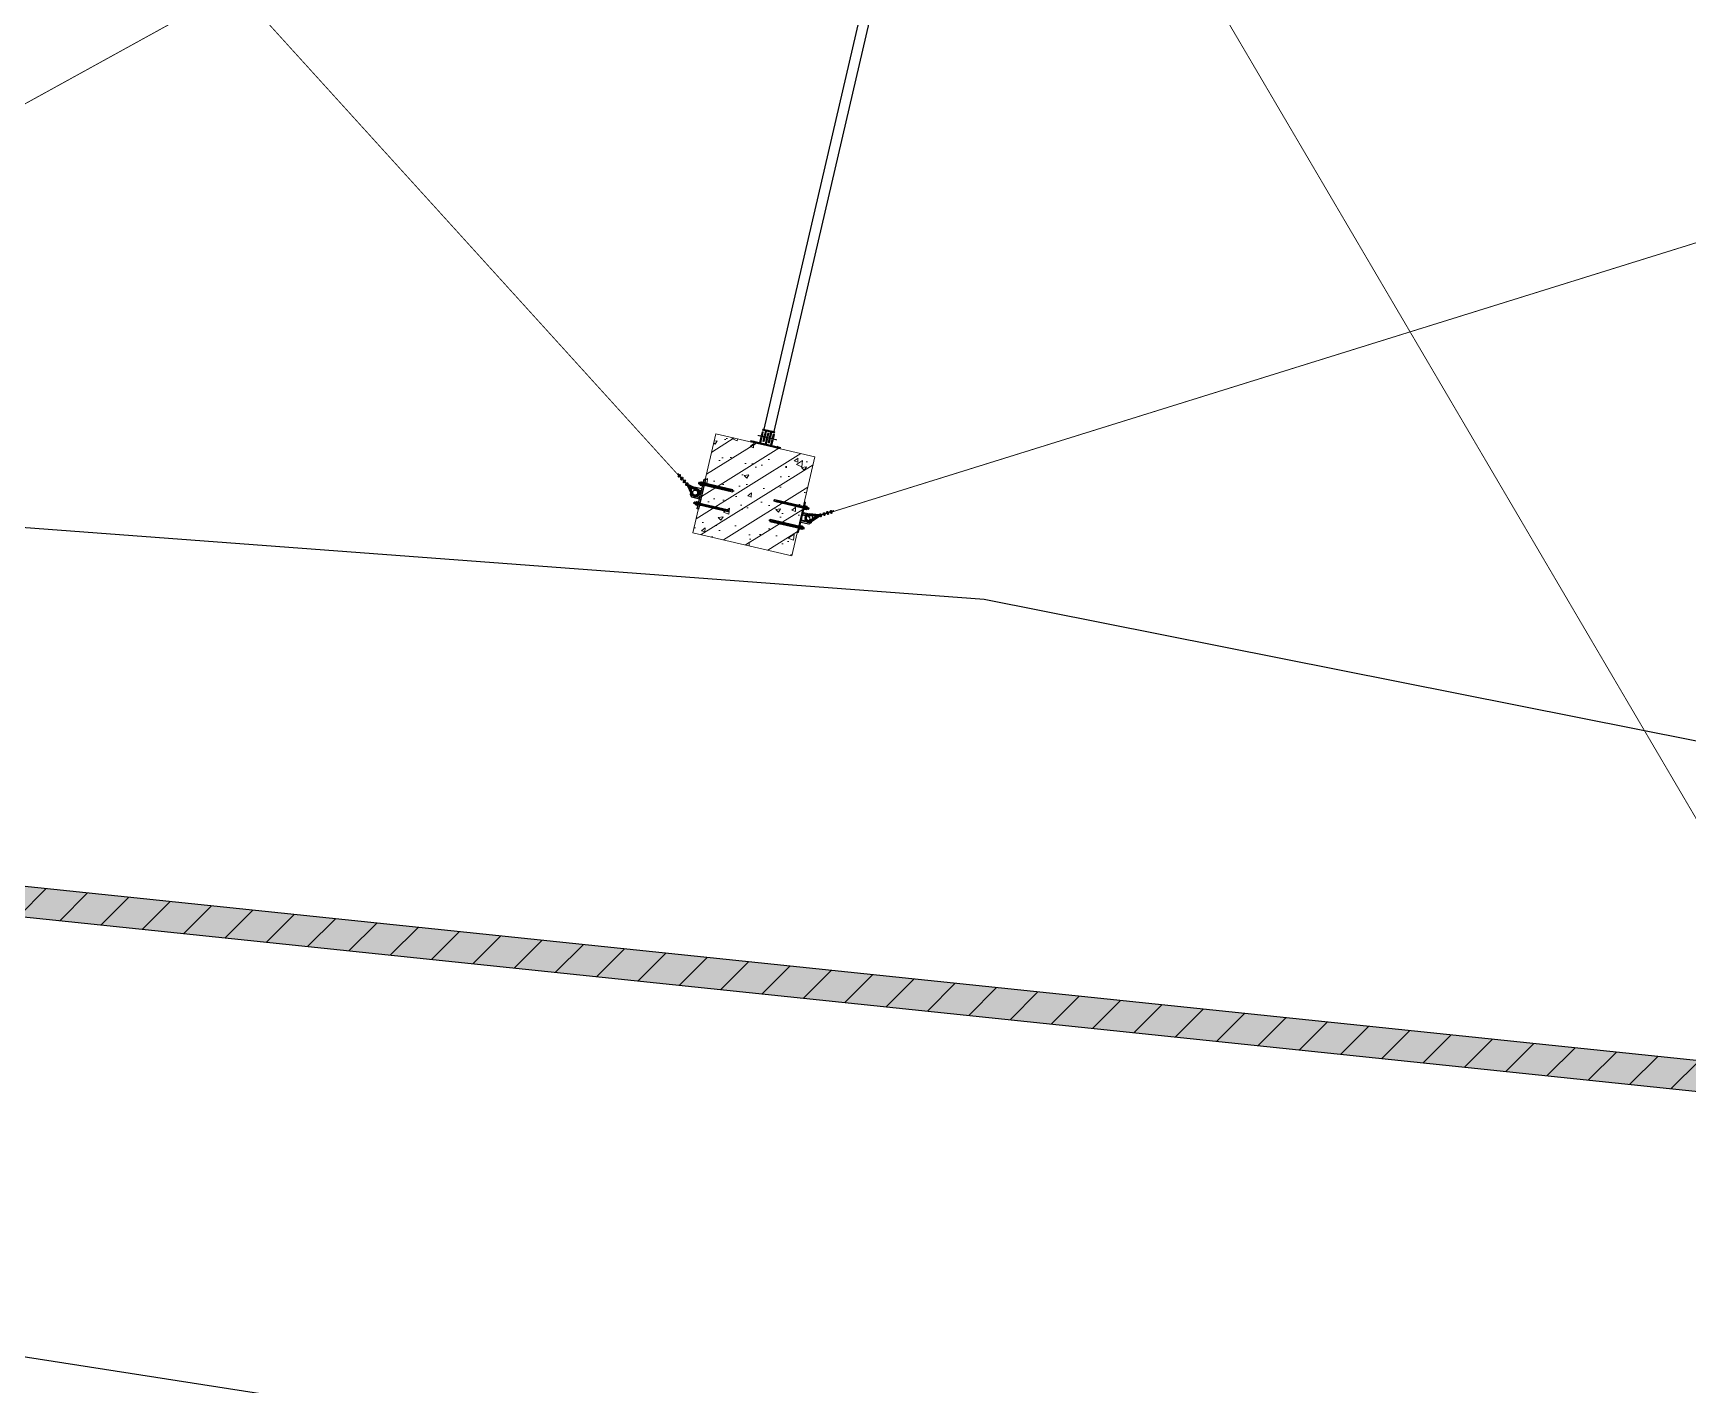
# Model space of a CAD drawing. Header units: millimetres. Extents: x 11827 to 862553, y 15071 to 134256.
# Drawn here: x 564925 to 581211, y 63562 to 76865 of the extents above; entities that cross this region are included whole.
import ezdxf

# ---------------------------------------------------------------- set-up
doc = ezdxf.new("R2010")
doc.units = ezdxf.units.MM
for name, pattern in [('CENTER', [2, 1.25, -0.25, 0.25, -0.25]), ('DASHDOT2', [12.7, 6.35, -3.175, 0, -3.175]), ('DASHED2', [9.525, 6.35, -3.175])]:
    doc.linetypes.add(name, pattern=pattern)
for name, color, linetype in [('BS-Annectent', 115, 'Continuous'), ('HR-dimension', 9, 'Continuous'), ('STEEL', 34, 'Continuous')]:
    doc.layers.add(name, color=color, linetype=linetype)
doc.layers.add('文字标注', color=220, linetype='Continuous', lineweight=18)
doc.layers.add('结构', color=52, linetype='Continuous', lineweight=18)
pattern_1 = [(322.3042363, (-182477.9547, -50528.7565), (6.337899573, -0.8851938), [7.9375, -1.5875, 0, -1.5875])]
pattern_2 = [(322.3042363, (-55311.4466, 178520.0052), (6.337899573, -0.8851938), [7.9375, -1.5875, 0, -1.5875])]

# ---------------------------------------------------------------- blocks, each defined once
blk = doc.blocks.new('thwerg')
at = {"linetype": 'Continuous'}
h = blk.add_hatch(dxfattribs=at)
h.set_pattern_fill('AR-CONC', color=252, scale=5)
h.paths.add_polyline_path([(125890, -32795), (125541, -30956), (144375, -29749), (144792, -28301), (167849, -30703), (167718, -32134), (177330, -33007), (175981, -40288), (177064, -40496), (176008, -49398), (176306, -49434), (177395, -40254), (176330, -40050), (177685, -32738), (168044, -31863), (168175, -30435), (144574, -27977), (144145, -29463), (125184, -30678), (125563, -32683), (121810, -36014), (115445, -36787), (117010, -48533), (117307, -48493), (115782, -37048), (121939, -36301)])
h = blk.add_hatch(dxfattribs=at)
h.set_pattern_fill('ANSI31', color=252, scale=100)
h.paths.add_polyline_path([(144375, -29749), (144792, -28301), (167849, -30703), (167718, -32134), (177330, -33007), (175981, -40288), (177064, -40496), (176008, -49398), (176306, -49434), (177395, -40254), (176330, -40050), (177685, -32738), (168044, -31863), (168175, -30435), (144574, -27977), (144145, -29463), (125184, -30678), (125563, -32683), (121810, -36014), (115445, -36787), (117010, -48533), (117307, -48493), (115782, -37048), (121939, -36301), (125890, -32795), (125541, -30956)])
at = {"color": 252, "linetype": 'Continuous', "flags": 128}
for points, elevation in [([(106933, -30769), (107635, -30369), (114725, -28078), (119240, -25868), (122867, -24992), (126369, -24863), (131244, -25695), (140044, -24946), (146723, -24787), (160192, -25793), (172447, -28232), (182746, -30446)], -32017), ([(144792, -28301), (167849, -30703), (167718, -32134), (177330, -33007), (175981, -40288), (177064, -40496), (176008, -49398), (176306, -49434), (177395, -40254), (176330, -40050), (177685, -32738), (168044, -31863), (168175, -30435), (144574, -27977)], -2496)]:
    blk.add_lwpolyline(points, dxfattribs=dict(at, elevation=elevation))
blk.add_lwpolyline([(141861, -33967), (141860, -37038), (146732, -37038), (146732, -32622), (157554, -34310), (157440, -36052), (162121, -36914), (166389, -33855), (172143, -34842), (171563, -38202)], dxfattribs=at)
blk = doc.blocks.new('*U1430')
at = {"layer": '结构'}
h = blk.add_hatch(dxfattribs=at)
h.set_pattern_fill('ANSI36', color=252, angle=-82.6958)
h.set_pattern_definition(pattern_1)
h.paths.add_polyline_path([(-129, 51), (-150, 49), (-148, 37), (-127, 39)])
h.paths.add_polyline_path([(109, 82), (-111, 54), (-109, 42), (111, 70)])
h.paths.add_polyline_path([(148, 87), (127, 84), (129, 72), (150, 75)])
h.paths.add_polyline_path([(62, 64), (50, 62), (56, 15), (68, 17)])
h.paths.add_polyline_path([(73, -19), (61, -20), (64, -47), (76, -45)])
h.paths.add_polyline_path([(7, 56), (-5, 55), (1, 8), (13, 10)])
h.paths.add_polyline_path([(17, -26), (5, -27), (9, -54), (21, -53)])
h.paths.add_polyline_path([(-49, 49), (-61, 48), (-55, 1), (-43, 3)])
h.paths.add_polyline_path([(-38, -33), (-50, -34), (-47, -61), (-35, -60)])
h = blk.add_hatch(dxfattribs=at)
h.set_pattern_fill('ANSI36', color=252, angle=-82.6958)
h.set_pattern_definition(pattern_2)
h.paths.add_polyline_path([(39, 13), (36, 40), (24, 39), (27, 12)])
h.paths.add_polyline_path([(49, -64), (44, -22), (32, -24), (37, -66)])
h.paths.add_polyline_path([(77, -73), (76, -61), (-43, -76), (-42, -88)])
h.paths.add_polyline_path([(-5, -71), (-10, -29), (-22, -31), (-16, -72)])
h.paths.add_polyline_path([(-14, 6), (-18, 33), (-30, 32), (-26, 5)])
at = {"layer": '文字标注', "color": 1, "linetype": 'CENTER', "ltscale": 2}
for points in [[(-129, 51), (-111, 54), (-109, 42), (-127, 39)], [(-38, -33), (-50, -34), (-55, 1), (-43, 3)], [(-10, -29), (-22, -31), (-26, 5), (-14, 6)], [(17, -26), (5, -27), (1, 8), (13, 10)], [(44, -22), (32, -24), (27, 12), (39, 13)], [(61, -20), (73, -19), (68, 17), (56, 15)], [(127, 84), (109, 82), (111, 70), (129, 72)]]:
    blk.add_lwpolyline(points, close=True, dxfattribs=at)
for points in [[(-118, 36), (-119, 47), (-120, 57)], [(106, 4), (-84, -21)], [(120, 66), (119, 78), (118, 88)], [(74, 0), (-56, -17)]]:
    blk.add_lwpolyline(points, dxfattribs=at)
at = {"layer": '结构'}
for points in [[(-150, 49), (148, 87), (150, 75), (-148, 37), (-150, 49)], [(-49, 49), (-35, -60), (-47, -61), (-61, 48), (-49, 49)], [(-18, 33), (-5, -71), (-16, -72), (-30, 32), (-18, 33)], [(7, 56), (21, -53), (9, -54), (-5, 55), (7, 56)], [(36, 40), (49, -64), (37, -66), (24, 39), (36, 40)], [(50, 62), (64, -47), (76, -45), (62, 64), (50, 62)]]:
    blk.add_lwpolyline(points, dxfattribs=at)
blk.add_lwpolyline([(-43, -76), (76, -61), (77, -73), (-42, -88)], close=True, dxfattribs=at)
blk = doc.blocks.new('*U1431')
at = {"color": 0, "linetype": 'ByBlock', "lineweight": -2, "transparency": 16777216}
blk.add_blockref('*U1430', (0, 0), dxfattribs=at)
blk = doc.blocks.new('*U1432')
at = {"layer": '结构'}
h = blk.add_hatch(dxfattribs=at)
h.set_pattern_fill('ANSI36', color=252, angle=-82.6958)
h.set_pattern_definition(pattern_1)
h.paths.add_polyline_path([(-129, 51), (-150, 49), (-148, 37), (-127, 39)])
h.paths.add_polyline_path([(109, 82), (-111, 54), (-109, 42), (111, 70)])
h.paths.add_polyline_path([(148, 87), (127, 84), (129, 72), (150, 75)])
h.paths.add_polyline_path([(62, 64), (50, 62), (56, 15), (68, 17)])
h.paths.add_polyline_path([(73, -19), (61, -20), (64, -47), (76, -45)])
h.paths.add_polyline_path([(7, 56), (-5, 55), (1, 8), (13, 10)])
h.paths.add_polyline_path([(17, -26), (5, -27), (9, -54), (21, -53)])
h.paths.add_polyline_path([(-49, 49), (-61, 48), (-55, 1), (-43, 3)])
h.paths.add_polyline_path([(-38, -33), (-50, -34), (-47, -61), (-35, -60)])
h = blk.add_hatch(dxfattribs=at)
h.set_pattern_fill('ANSI36', color=252, angle=-82.6958)
h.set_pattern_definition(pattern_2)
h.paths.add_polyline_path([(39, 13), (36, 40), (24, 39), (27, 12)])
h.paths.add_polyline_path([(49, -64), (44, -22), (32, -24), (37, -66)])
h.paths.add_polyline_path([(77, -73), (76, -61), (-43, -76), (-42, -88)])
h.paths.add_polyline_path([(-5, -71), (-10, -29), (-22, -31), (-16, -72)])
h.paths.add_polyline_path([(-14, 6), (-18, 33), (-30, 32), (-26, 5)])
at = {"layer": '文字标注', "color": 1, "linetype": 'CENTER', "ltscale": 2}
for points in [[(-129, 51), (-111, 54), (-109, 42), (-127, 39)], [(-38, -33), (-50, -34), (-55, 1), (-43, 3)], [(-10, -29), (-22, -31), (-26, 5), (-14, 6)], [(17, -26), (5, -27), (1, 8), (13, 10)], [(44, -22), (32, -24), (27, 12), (39, 13)], [(61, -20), (73, -19), (68, 17), (56, 15)], [(127, 84), (109, 82), (111, 70), (129, 72)]]:
    blk.add_lwpolyline(points, close=True, dxfattribs=at)
for points in [[(-118, 36), (-119, 47), (-120, 57)], [(106, 4), (-84, -21)], [(120, 66), (119, 78), (118, 88)], [(74, 0), (-56, -17)]]:
    blk.add_lwpolyline(points, dxfattribs=at)
at = {"layer": '结构'}
for points in [[(-150, 49), (148, 87), (150, 75), (-148, 37), (-150, 49)], [(-49, 49), (-35, -60), (-47, -61), (-61, 48), (-49, 49)], [(-18, 33), (-5, -71), (-16, -72), (-30, 32), (-18, 33)], [(7, 56), (21, -53), (9, -54), (-5, 55), (7, 56)], [(36, 40), (49, -64), (37, -66), (24, 39), (36, 40)], [(50, 62), (64, -47), (76, -45), (62, 64), (50, 62)]]:
    blk.add_lwpolyline(points, dxfattribs=at)
blk.add_lwpolyline([(-43, -76), (76, -61), (77, -73), (-42, -88)], close=True, dxfattribs=at)
blk = doc.blocks.new('*U1429')
at = {"color": 0, "linetype": 'ByBlock', "lineweight": -2, "transparency": 16777216}
blk.add_blockref('*U1432', (0, 0), dxfattribs=at)
blk = doc.blocks.new('*U1406')
for points in [[(-42, 4000), (-42, -4000)], [(58, 4000), (58, -4000)]]:
    blk.add_lwpolyline(points)
at = {"rotation": 352.6957637374326}
blk.add_blockref('*U1429', (0, 4082), dxfattribs=at)
at = {"xscale": -1, "rotation": 187.3042362625675}
blk.add_blockref('*U1431', (0, -4082), dxfattribs=at)
blk = doc.blocks.new('*U1407')
at = {"color": 0, "linetype": 'ByBlock', "lineweight": -2, "transparency": 16777216}
blk.add_blockref('*U1406', (0, 0), dxfattribs=at)
blk = doc.blocks.new('*U1412')
at = {"layer": '结构'}
h = blk.add_hatch(dxfattribs=at)
h.set_pattern_fill('ANSI31', color=256, scale=50)
h.set_pattern_definition([(45, (-68008.16, -15146.68), (-112.2532, 112.2532), [])])
h.paths.add_polyline_path([(500, 500), (-500, 500), (-500, -500), (500, -500)])
h = blk.add_hatch(dxfattribs=at)
h.set_pattern_fill('AR-CONC', color=256, scale=2.5)
h.set_pattern_definition([(50, (-68008.16, -15146.68), (455.4617, -39.8477), [47.625, -523.875]), (355, (-68008.16, -15146.7), (-88.1086, 477.642), [38.1, -419.1015]), (100.45144, (-67970.2, -15150), (367.353, 437.7944), [40.475, -445.2256]), (46.1842, (-68008.16, -15019.7), (677.6976, -105.106), [71.4375, -785.8125]), (96.6356, (-67951.7, -15028.44), (593.5103, 618.5653), [60.7126, -667.839]), (351.1842, (-68008.16, -15019.7), (593.51, 618.565), [57.15, -628.649]), (21, (-67944.66, -15051.43), (379.036, -255.663), [47.625, -523.875]), (326, (-67944.66, -15051.43), (154.505, 460.47), [38.1, -419.1]), (71.45144, (-67913.07, -15072.74), (533.541, 204.807), [40.475, -445.2248]), (37.5, (-68008.16, -15146.68), (7.7215, 211.3876), [0, -414.02, 0, -425.45, 0, -420.6875]), (7.5, (-68008.16, -15146.68), (167.04916, 250.45144), [0, -242.57, 0, -404.495, 0, -160.3375]), (327.5, (-68149.76, -15146.68), (338.9765, -14.32186), [0, -158.75, 0, -495.3, 0, -657.225]), (317.5, (-68213.26, -15146.68), (370.323, 63.5662), [0, -206.375, 0, -328.93, 0, -466.725])])
h.paths.add_polyline_path([(500, 500), (-500, 500), (-500, -500), (500, -500)])
blk.add_lwpolyline([(-500, 500), (-500, -500), (500, -500), (500, 500), (-500, 500)], dxfattribs=at)
blk = doc.blocks.new('*U1413')
at = {"color": 0, "linetype": 'ByBlock', "lineweight": -2, "transparency": 16777216}
blk.add_blockref('*U1412', (0, 0), dxfattribs=at)
blk = doc.blocks.new('A$C97f6d51a')
at = {"color": 1, "linetype": 'DASHDOT2'}
blk.add_line((0, 313), (0, -47), dxfattribs=at)
at = {"layer": 'BS-Annectent'}
for p, q in [((-9, 282), (-9, 282)), ((-9, 281), (-9, 282)), ((-9, 282), (-9, 282)), ((-9, 279), (-8, 279)), ((-8, 278), (-9, 279)), ((-9, 279), (-8, 278)), ((-9, 275), (-7, 276)), ((-6, 274), (-9, 275)), ((-9, 275), (-7, 275)), ((-9, 272), (-6, 274)), ((-6, 270), (-9, 272)), ((-9, 272), (-4, 272)), ((-9, 269), (9, 268)), ((-9, 266), (9, 265)), ((-9, 263), (9, 262)), ((-9, 260), (9, 258)), ((-9, 257), (9, 255)), ((-9, 253), (9, 252)), ((-9, 250), (9, 249)), ((-9, 247), (9, 246)), ((-9, 244), (9, 243)), ((-9, 241), (9, 240)), ((-9, 238), (9, 236)), ((-9, 235), (9, 233)), ((-9, 231), (9, 230)), ((-9, 228), (9, 227)), ((-9, 225), (9, 224)), ((-9, 222), (9, 221)), ((-9, 219), (9, 218)), ((-9, 216), (9, 215)), ((-9, 213), (9, 211)), ((-9, 209), (9, 208)), ((-9, 206), (9, 205)), ((-9, 203), (9, 202)), ((-9, 200), (9, 199)), ((-9, 197), (9, 196)), ((-9, 194), (9, 193)), ((-9, 191), (9, 189)), ((-9, 188), (9, 186)), ((-9, 184), (9, 183)), ((-9, 181), (9, 180)), ((-9, 178), (9, 177)), ((-9, 175), (9, 174)), ((-9, 172), (9, 171)), ((-9, 169), (9, 167)), ((-9, 166), (9, 164)), ((-6, 274), (-6, 274)), ((-6, 274), (-6, 274)), ((-6, 274), (-6, 274)), ((-6, 274), (-6, 274)), ((-6, 274), (-6, 274)), ((6, 270), (-6, 270)), ((4, 271), (9, 271)), ((6, 273), (5, 273)), ((6, 273), (5, 273)), ((6, 273), (9, 274)), ((6, 274), (9, 274)), ((9, 271), (6, 273)), ((6, 270), (9, 271)), ((7, 276), (9, 277)), ((9, 274), (7, 275)), ((9, 277), (8, 278)), ((8, 277), (9, 277)), ((9, 280), (9, 281)), ((9, 280), (9, 280)), ((9, 280), (9, 280)), ((-10, 6), (9, 4)), ((-10, 2), (-6, 4)), ((-6, 1), (-10, 2)), ((-10, 2), (9, 1)), ((-9, 162), (9, 161)), ((-9, 159), (9, 158)), ((-9, 156), (9, 155)), ((-9, 153), (9, 152)), ((-9, 150), (9, 149)), ((-9, 147), (9, 146)), ((-9, 144), (9, 142)), ((-9, 140), (9, 139)), ((-9, 137), (9, 136)), ((-9, 134), (9, 133)), ((-9, 131), (9, 130)), ((-9, 128), (9, 127)), ((-9, 125), (9, 124)), ((-9, 122), (9, 120)), ((-9, 119), (9, 117)), ((-9, 115), (9, 114)), ((-9, 112), (9, 111)), ((-9, 109), (9, 108)), ((-9, 106), (9, 105)), ((-9, 103), (9, 102)), ((-9, 100), (9, 98)), ((-9, 97), (9, 95)), ((-9, 93), (9, 92)), ((-9, 90), (9, 89)), ((-9, 87), (9, 86)), ((-9, 84), (9, 83)), ((-9, 81), (9, 80)), ((-9, 78), (9, 76)), ((-9, 75), (9, 73)), ((-9, 71), (9, 70)), ((-9, 68), (9, 67)), ((-9, 65), (9, 64)), ((-9, 62), (9, 61)), ((-9, 59), (9, 58)), ((-9, 56), (9, 55)), ((-9, 53), (9, 51)), ((-9, 49), (9, 48)), ((-9, 46), (9, 45)), ((-9, 43), (9, 42)), ((-9, 40), (9, 39)), ((-9, 37), (9, 36)), ((-9, 34), (9, 33)), ((-9, 31), (9, 29)), ((-9, 28), (9, 26)), ((-9, 24), (9, 23)), ((-9, 21), (9, 20)), ((-9, 18), (9, 17)), ((-9, 15), (9, 14)), ((-9, 12), (9, 11)), ((-9, 9), (9, 7)), ((-8, 0), (-6, 1)), ((6, 147), (-6, 148)), ((6, 116), (-6, 117)), ((6, 3), (-6, 4)), ((2, 0), (-6, 1)), ((6, 147), (9, 149)), ((9, 1), (6, 3)), ((7, 0), (9, 1)), ((-16, -24), (-16, -11)), ((12, -9), (-12, -9)), ((12, -27), (-12, -27)), ((-9, -29), (-6, -28)), ((-6, -31), (-9, -29)), ((9, -30), (-9, -29)), ((-9, -32), (-6, -31)), ((-6, -34), (-9, -32)), ((9, -33), (-9, -32)), ((-9, -35), (-6, -34)), ((-6, -37), (-9, -35)), ((9, -37), (-9, -35)), ((-9, -38), (-6, -37)), ((-6, -40), (-9, -38)), ((9, -40), (-9, -38)), ((-8, -24), (-8, -11)), ((-6, -28), (-8, -27)), ((-7, -40), (-7, -43)), ((6, -29), (-6, -28)), ((6, -29), (-6, -28)), ((6, -32), (-6, -31)), ((6, -32), (-6, -31)), ((6, -35), (-6, -34)), ((6, -38), (-6, -37)), ((6, -38), (-6, -37)), ((6, -41), (-6, -40)), ((-5, -44), (5, -44)), ((-4, -40), (-4, -43)), ((-2, -9), (0, -4)), ((9, -27), (-1, -27)), ((0, -9), (2, -4)), ((4, -41), (4, -43)), ((6, -29), (9, -27)), ((9, -30), (6, -29)), ((6, -32), (9, -30)), ((9, -33), (6, -32)), ((6, -35), (9, -33)), ((9, -37), (6, -35)), ((6, -38), (9, -37)), ((9, -40), (6, -38)), ((6, -41), (9, -40)), ((7, -41), (7, -43)), ((8, -24), (8, -11)), ((9, -27), (8, -27)), ((16, -24), (16, -11))]:
    blk.add_line(p, q, dxfattribs=at)
blk.add_lwpolyline([(10, 0), (10, 300), (0, 306), (-10, 300), (-10, 0)], dxfattribs=at)
for points in [[(-19, -4), (-19, 0), (19, 0), (19, -4)], [(-15, -9), (15, -9), (15, -4), (-15, -4)]]:
    blk.add_lwpolyline(points, close=True, dxfattribs=at)
for points in [[(16, -11, 0.612824), (8, -11, 0.305874), (-8, -11, 0.612824), (-16, -11)], [(16, -24, -0.612824), (8, -24, -0.305874), (-8, -24, -0.612824), (-16, -24)], [(-7, -43, 0.516475), (-4, -43, 0.258238), (4, -43, 0.516475), (7, -43)]]:
    blk.add_lwpolyline(points, format="xyb", dxfattribs=at)
blk = doc.blocks.new('A$Ce460a15a')
at = {"layer": 'STEEL', "color": 22}
for points in [[(12, 150), (12, -150), (0, -150), (0, 150)], [(92, -50), (112, -30), (112, 30), (92, 50), (12, 50), (12, -50)], [(52, 35), (12, 35), (12, 25), (52, 25)], [(52, -35), (12, -35), (12, -25), (52, -25)]]:
    blk.add_lwpolyline(points, close=True, dxfattribs=at)
blk.add_circle((67, 0), 25, dxfattribs=at)
at = {"layer": 'HR-dimension', "xscale": -1, "rotation": 90}
blk.add_blockref('A$C97f6d51a', (12, 100), dxfattribs=at)
at = {"layer": 'HR-dimension', "rotation": 90.00000000000001}
blk.add_blockref('A$C97f6d51a', (12, -100), dxfattribs=at)
blk = doc.blocks.new('*U1397')
at = {"color": 7, "linetype": 'Continuous', "lineweight": 15}
for p, q in [((-9, 9), (-10, 8)), ((-10, 8), (-10, 1)), ((-10, 1), (-9, 0)), ((-9, 9), (9, 9)), ((-9, 0), (9, 0)), ((-5, 8), (-5, 1)), ((5, 8), (5, 1)), ((10, 8), (9, 9)), ((9, 0), (10, 1)), ((10, 8), (10, 1))]:
    blk.add_line(p, q, dxfattribs=at)
for centre, start, end in [((0, -8), 72.4233, 107.5767), ((0, 17), 252.4233, 287.5767)]:
    blk.add_arc(centre, 17.2, start, end, dxfattribs=at)
for points, knots in [([(-10, 8), (-10, 9), (-9, 9), (-8, 9), (-7, 9), (-6, 9), (-6, 9), (-5, 8)], [0, 0, 0, 0, 0.264534, 0.399289, 0.53507, 0.765405, 1, 1, 1, 1]), ([(-5, 1), (-6, 1), (-6, 0), (-7, 0), (-8, 0), (-9, 0), (-10, 1), (-10, 1)], [0, 0, 0, 0, 0.264534, 0.399289, 0.53507, 0.765405, 1, 1, 1, 1]), ([(5, 8), (6, 9), (6, 9), (7, 9), (8, 9), (9, 9), (10, 9), (10, 8)], [0, 0, 0, 0, 0.264536, 0.399814, 0.535067, 0.765403, 1, 1, 1, 1]), ([(10, 1), (10, 1), (9, 0), (8, 0), (7, 0), (6, 0), (6, 1), (5, 1)], [0, 0, 0, 0, 0.264536, 0.399814, 0.535067, 0.765403, 1, 1, 1, 1])]:
    blk.add_open_spline(points, degree=3, knots=knots, dxfattribs=at)
blk = doc.blocks.new('A$C72EA2C7E')
blk.add_line((-8, -6), (8, -6))
at = {"color": 7, "linetype": 'Continuous', "lineweight": 15}
for p, q in [((-5, -40), (-5, -6)), ((-4, -41), (-5, -40)), ((5, -40), (-5, -40)), ((-4, -41), (5, -41)), ((5, -6), (5, -40)), ((5, -40), (5, -41))]:
    blk.add_line(p, q, dxfattribs=at)
at = {"color": 7, "linetype": 'Continuous', "lineweight": 0}
for p, q in [((-4, -41), (-4, -6)), ((5, -41), (5, -6))]:
    blk.add_line(p, q, dxfattribs=at)
blk.add_arc((0, -8), 8, 17.4862, 162.5138)
at = {"extrusion": (0, 0, -1), "xscale": 0.9999974999999999, "yscale": 0.9999974999999999, "zscale": -0.9999974999999999}
blk.add_blockref('*U1397', (0, -39), dxfattribs=at)
blk = doc.blocks.new('A$C9fee1c81')
h = blk.add_hatch(color=1)
h.dxf.hatch_style = 1
h.paths.add_polyline_path([(-5929, 1837), (-6020, 1810, -1.447528), (-6016, 1887), (-5928, 1852)])
h.paths.add_polyline_path([(-5942, 1844), (-5942, 1845), (-5958, 1852), (-5957, 1855), (-6019, 1880, 1.452111), (-6022, 1817), (-5958, 1836), (-5959, 1839)], flags=16)
h = blk.add_hatch()
h.set_pattern_fill('ANSI38', color=253, scale=0.7, angle=-2.5)
h.set_pattern_definition([(42.5, (-384069.4044, 295980.6416), (-1.501499236, 1.638598881), []), (132.5, (-384069.4044, 295980.6416), (-4.641597354, 1.775698526), [5.55625, -3.33375])])
h.paths.add_polyline_path([(-5960, 1843), (-5958, 1836), (-6022, 1817, -1.452111), (-6019, 1880), (-5957, 1855), (-5958, 1852), (-5959, 1849), (-6022, 1873, 1.452111), (-6024, 1823)])
h = blk.add_hatch(color=1)
h.dxf.hatch_style = 1
h.paths.add_polyline_path([(7763, 1838), (7854, 1802, 1.406258), (7855, 1880), (7764, 1853)])
h.paths.add_polyline_path([(7794, 1850), (7793, 1854), (7857, 1873, -1.406258), (7856, 1809), (7792, 1835), (7777, 1845)], flags=16)
h = blk.add_hatch()
h.set_pattern_fill('ANSI38', color=253, scale=0.7, angle=-2.5)
h.set_pattern_definition([(42.5, (-373908.014, 296136.0442), (-1.501499236, 1.638598881), []), (132.5, (-373908.014, 296136.0442), (-4.641597354, 1.775698526), [5.55625, -3.33375])])
h.paths.add_polyline_path([(7795, 1841), (7792, 1835), (7854, 1810, 1.452111), (7857, 1873), (7793, 1854), (7794, 1850), (7795, 1847), (7859, 1866, -1.452111), (7857, 1816)])
at = {"color": 1, "linetype": 'DASHED2'}
for p, q in [((-6067, 1863), (-6068, 1845)), ((7901, 1850), (7900, 1829))]:
    blk.add_line(p, q, dxfattribs=at)
blk.add_line((-5933, 1849), (-5929, 1841))
at = {"color": 1}
for points in [[(-5929, 1837), (-6020, 1810, -1.447528), (-6016, 1887), (-5928, 1852)], [(-5958, 1852), (-5942, 1845), (-5942, 1844), (-5959, 1839), (-5958, 1836), (-6022, 1817, -1.452111), (-6019, 1880), (-5957, 1855)], [(7763, 1838), (7851, 1803, 1.447528), (7855, 1880), (7764, 1853)], [(7794, 1850), (7778, 1845), (7778, 1844), (7793, 1838), (7792, 1835), (7854, 1810, 1.452111), (7857, 1873), (7793, 1854)]]:
    blk.add_lwpolyline(points, format="xyb", close=True, dxfattribs=at)
for points in [[(-5929, 1841), (-6021, 1814, -1.449849), (-6018, 1883), (-5933, 1849)], [(-5958, 1836), (-6022, 1817, -1.452111), (-6019, 1880), (-5957, 1855)], [(-5958, 1836), (-6022, 1817, -1.452111), (-6019, 1880), (-5957, 1855)], [(7764, 1842), (7853, 1807, 1.449849), (7856, 1876), (7769, 1850)], [(7792, 1835), (7854, 1810, 1.452111), (7857, 1873), (7793, 1854)], [(7792, 1835), (7854, 1810, 1.452111), (7857, 1873), (7793, 1854)]]:
    blk.add_lwpolyline(points, format="xyb")
for points in [[(-5959, 1849), (-6022, 1873, 1.452111), (-6024, 1823), (-5960, 1843), (-5958, 1836), (-6022, 1817, -1.452111), (-6019, 1880), (-5957, 1855)], [(7795, 1847), (7859, 1866, -1.452111), (7857, 1816), (7795, 1841), (7792, 1835), (7854, 1810, 1.452111), (7857, 1873), (7793, 1854)]]:
    blk.add_lwpolyline(points, format="xyb", close=True)
at = {"color": 252}
for points in [[(-5959, 1849), (-6022, 1873, 1.452111), (-6024, 1823), (-5960, 1843), (-5958, 1836), (-6022, 1817, -1.452111), (-6019, 1880), (-5957, 1855)], [(7795, 1847), (7859, 1866, -1.452111), (7857, 1816), (7795, 1841), (7792, 1835), (7854, 1810, 1.452111), (7857, 1873), (7793, 1854)]]:
    blk.add_lwpolyline(points, format="xyb", close=True, dxfattribs=at)
at = {"color": 1, "const_width": 8.4}
for points in [[(-5937, 1841), (-5776, 1841)], [(-5935, 1849), (7780, 1850)], [(7779, 1842), (7610, 1841)]]:
    blk.add_lwpolyline(points, dxfattribs=at)
at = {"xscale": -0.7, "yscale": 0.7, "zscale": 0.7, "rotation": 179.9396936740553}
for p in [(-5920, 1833), (-5882, 1833), (-5846, 1833), (-5809, 1833), (7641, 1833), (7678, 1833), (7714, 1833), (7751, 1833)]:
    blk.add_blockref('A$C72EA2C7E', p, dxfattribs=at)

msp = doc.modelspace()

# ---------------------------------------------------------------- hatches: boundary and pattern name
h = msp.add_hatch(color=1)
h.dxf.hatch_style = 1
h.paths.add_polyline_path([(571374.5, 72422.25), (571461.36, 72379.06, -1.40625776), (571404.15, 72326.01), (571363.76, 72411.74)])
h.paths.add_polyline_path([(571385.73, 72391.38), (571382.52, 72389.98), (571411.16, 72329.2, 1.40625776), (571457.83, 72372.21), (571395.85, 72403.04), (571378.03, 72407.72)], flags=16)
h = msp.add_hatch()
h.set_pattern_fill('ANSI38', color=253, scale=0.7, angle=-230.571891)
h.set_pattern_definition([(174.4281087, (252704.7542, -130321.755), (-0.215792838, -2.211999028), []), (264.4281087, (252704.7542, -130321.755), (1.780413353, -4.639790894), [5.55625, -3.33375])])
h.paths.add_polyline_path([(571393.04, 72396.93), (571395.85, 72403.04), (571456.02, 72373.12, -1.45211122), (571411.16, 72329.2), (571382.52, 72389.98), (571385.73, 72391.38), (571388.68, 72392.66), (571417.32, 72331.88, 1.45211122), (571453.21, 72367.01)])

# ---------------------------------------------------------------- linework, layer by layer
at = {"color": 1, "linetype": 'DASHED2'}
msp.add_line((571457.73, 72311.76, 29521), (571472.74, 72326.45, 29521), dxfattribs=at)
at = {"color": 1, "const_width": 8.4, "elevation": 29521}
for points in [[(562053.57, 82671.33), (571376.98, 72401.98)], [(571382.24, 72408.1), (571269.74, 72534.23)]]:
    msp.add_lwpolyline(points, dxfattribs=at)
at = {"color": 1, "const_width": 8.4}
msp.add_lwpolyline([(561181.26, 74150.73), (573428.83, 80894.93)], dxfattribs=at)
at = {"color": 1, "elevation": 29521}
for points in [[(571374.5, 72422.25), (571459.35, 72380.06, -1.44752794), (571404.15, 72326.01), (571363.76, 72411.74)], [(571385.73, 72391.38), (571378.49, 72406.75), (571379.18, 72407.42), (571394.39, 72399.86), (571395.85, 72403.04), (571456.02, 72373.12, -1.45211122), (571411.16, 72329.2), (571382.52, 72389.98)]]:
    msp.add_lwpolyline(points, format="xyb", close=True, dxfattribs=at)
at = {"elevation": 29521}
for points in [[(571371.53, 72419.04), (571457.53, 72376.27, -1.44984864), (571407.97, 72327.75), (571369.3, 72409.82)], [(571395.85, 72403.04), (571456.02, 72373.12, -1.45211122), (571411.16, 72329.2), (571382.52, 72389.98)], [(571395.85, 72403.04), (571456.02, 72373.12, -1.45211122), (571411.16, 72329.2), (571382.52, 72389.98)]]:
    msp.add_lwpolyline(points, format="xyb", dxfattribs=at)
msp.add_lwpolyline([(571388.68, 72392.66), (571417.32, 72331.88, 1.45211122), (571453.21, 72367.01), (571393.04, 72396.93), (571395.85, 72403.04), (571456.02, 72373.12, -1.45211122), (571411.16, 72329.2), (571382.52, 72389.98)], format="xyb", close=True, dxfattribs=at)
at = {"color": 252, "elevation": 29521}
msp.add_lwpolyline([(571388.68, 72392.66), (571417.32, 72331.88, 1.45211122), (571453.21, 72367.01), (571393.04, 72396.93), (571395.85, 72403.04), (571456.02, 72373.12, -1.45211122), (571411.16, 72329.2), (571382.52, 72389.98)], format="xyb", close=True, dxfattribs=at)

# ---------------------------------------------------------------- block references
for name, p, rotation in [('*U1407', (573064.25, 76852.18, 29521), 346.9144904061819), ('*U1413', (572019.33, 72322.13, 29521), 346.9144904061841)]:
    msp.add_blockref(name, p, dxfattribs=dict(rotation=rotation))
at = {"xscale": 0.7, "yscale": 0.7, "zscale": 0.7, "rotation": 311.9530319572202}
for p in [(571296.18, 72517.03, 29521), (571321.15, 72489.25, 29521), (571345.28, 72462.41, 29521), (571370.17, 72434.72, 29521)]:
    msp.add_blockref('A$C72EA2C7E', p, dxfattribs=at)
msp.add_blockref('thwerg', (414093.28, 97087.72, 32017))
at = {"layer": 'HR-dimension', "xscale": -1}
for name, p, rotation in [('A$C9fee1c81', (579144.26, 76438.59, 29521), 120.4504559213304), ('A$Ce460a15a', (572481.27, 72101.02, 29521), 166.914490406191)]:
    msp.add_blockref(name, p, dxfattribs=dict(at, rotation=rotation))
at = {"layer": 'HR-dimension'}
for name, p, rotation in [('A$C9fee1c81', (579526.44, 76188.44, 29521), 197.2974423657919), ('A$Ce460a15a', (571507.23, 72327.42, 29521), 166.9144904061974)]:
    msp.add_blockref(name, p, dxfattribs=dict(at, rotation=rotation))

doc.saveas('drawing.dxf')
